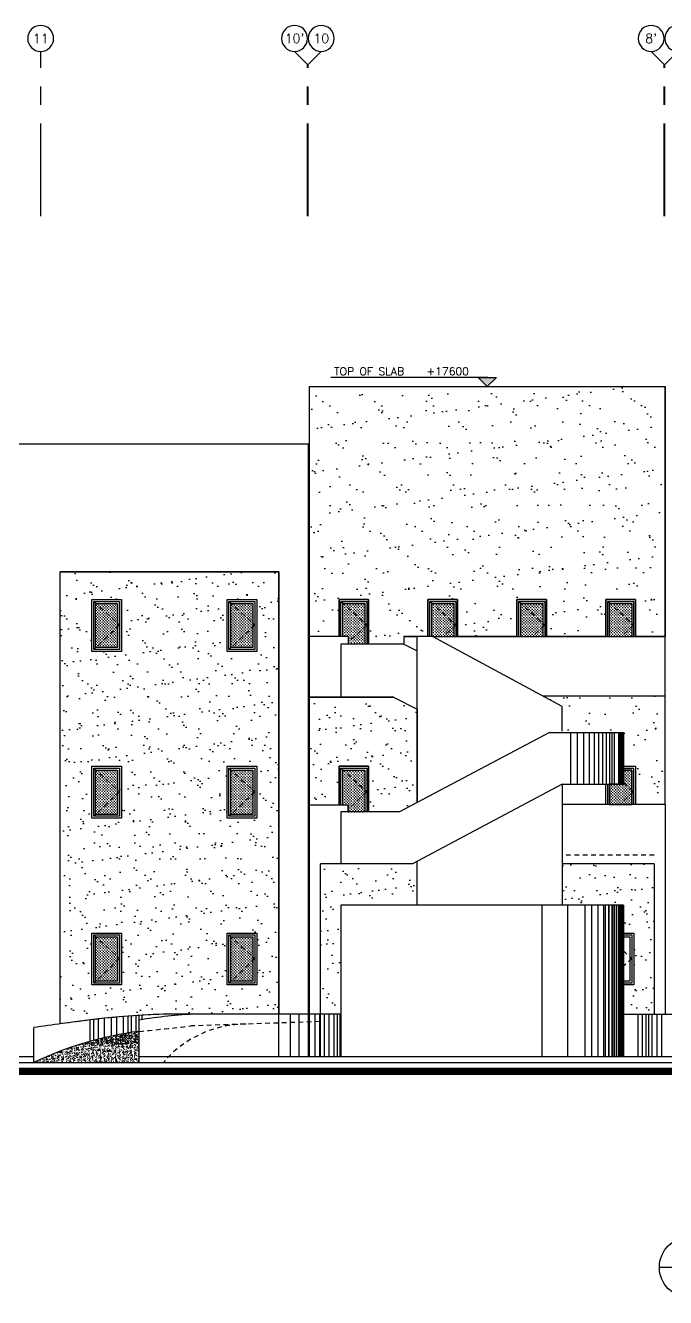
# Model space of a CAD drawing. Extents: x 417569 to 835280, y 43365 to 86819.
# Drawn here: x 417587.38 to 417604.65, y 43364.57 to 43398.9 of the extents above; entities that cross this region are included whole.
import ezdxf
from ezdxf.enums import TextEntityAlignment as Align

# ---------------------------------------------------------------- set-up
doc = ezdxf.new("R2010")
doc.units = 0
doc.header["$MEASUREMENT"] = 0
doc.linetypes.add('CENTERX2', pattern=[4, 2.5, -0.5, 0.5, -0.5])
doc.linetypes.add('HIDDEN2', pattern=[0.1875, 0.125, -0.0625])
doc.layers.get('0').update_dxf_attribs({"linetype": 'CONTINUOUS'})
for name, color, linetype in [('AX', 6, 'CONTINUOUS'), ('AX-CR', 2, 'CONTINUOUS'), ('AX-TXT', 2, 'CONTINUOUS'), ('AXES', 11, 'CENTERX2'), ('BORDER', 4, 'CONTINUOUS'), ('DIM-OUT', 4, 'CONTINUOUS'), ('EL', 2, 'CONTINUOUS'), ('EL-LEVS', 4, 'CONTINUOUS'), ('EL-LEVT', 4, 'CONTINUOUS'), ('HAT', 11, 'CONTINUOUS'), ('Hatch', 4, 'CONTINUOUS'), ('WALL', 2, 'CONTINUOUS'), ('WIN', 4, 'CONTINUOUS')]:
    doc.layers.add(name, color=color, linetype=linetype)
doc.styles.add('ROMANS', font='ROMANS.shx', dxfattribs={"width": 0.6})
doc.styles.add('S', font='ROMANS.SHX')
pattern_1 = [(37.5, (0, 0), (-0.0283470111, 0.867070696), [0, -0.684, 0, -0.765, 0, -0.73125]), (7.5, (0, 0), (0.7963995174, 1.2699657294), [0, -0.369, 0, -0.6165, 0, -0.23625]), (327.5, (-0.5535, 0), (1.4013638378, 0.0025465741), [0, -0.225, 0, -0.81, 0, -1.0575]), (317.5, (-0.5535, 0), (1.352756972, 0.3949540042), [0, -0.1125, 0, -0.531, 0, -0.6075])]
pattern_2 = [(37.5, (0, 0), (-0.02204767534, 0.67438831915), [0, -0.532, 0, -0.595, 0, -0.56875]), (7.5, (0, 0), (0.6194218468, 0.9877511228), [0, -0.287, 0, -0.4795, 0, -0.18375]), (327.5, (-0.4305, 0), (1.0899496516, 0.0019806687), [0, -0.175, 0, -0.63, 0, -0.8225]), (317.5, (-0.4305, 0), (1.0521443116, 0.3071864477), [0, -0.0875, 0, -0.413, 0, -0.4725])]

# ---------------------------------------------------------------- blocks, each defined once
blk = doc.blocks.new('AXU')
at = {"layer": 'AX-CR'}
blk.add_circle((0, 350), 350, dxfattribs=at)
at = {"layer": 'AX-TXT', "style": 'ROMANS'}
blk.add_attdef('AX', text='', height=250, dxfattribs=at).set_placement((0, 350), align=Align.MIDDLE)
blk = doc.blocks.new('EL-LEV1')
at = {"layer": 'EL-LEVS'}
blk.add_lwpolyline([(0, 0), (300, 300), (-300, 300)], close=True, dxfattribs=at)
blk.add_solid([(-300, 300), (300, 300), (0, 0)], dxfattribs=at)
at = {"layer": 'EL-LEVT', "style": 'S'}
for tag, p in [('+0000', (534, 369)), ('ELEVATION', (2089, 369))]:
    blk.add_attdef(tag, p, '', height=260, dxfattribs=at)

msp = doc.modelspace()

# ---------------------------------------------------------------- hatches: boundary and pattern name
at = {"layer": 'Hatch'}
h = msp.add_hatch(dxfattribs=at)
h.set_pattern_fill('AR-SAND', color=256, scale=0.45, style=0)
h.set_pattern_definition(pattern_1)
h.paths.add_polyline_path([(417595.0435, 43389.1555), (417604.6435, 43389.1555), (417604.6435, 43382.4055), (417603.8435, 43382.4055), (417603.8435, 43383.4055), (417603.0435, 43383.4055), (417603.0435, 43382.4055), (417601.4435, 43382.4055), (417601.4435, 43383.4055), (417600.6435, 43383.4055), (417600.6435, 43382.4055), (417599.0435, 43382.4055), (417599.0435, 43383.4055), (417598.2435, 43383.4055), (417598.2435, 43382.4055), (417597.5933, 43382.4055), (417597.5933, 43382.2055), (417596.6435, 43382.2055), (417596.6435, 43383.4055), (417595.8435, 43383.4055), (417595.8435, 43382.4055), (417595.0435, 43382.4055)])
h = msp.add_hatch(dxfattribs=at)
h.set_pattern_fill('AR-SAND', color=256, scale=0.35, style=0)
h.set_pattern_definition(pattern_2)
h.paths.add_polyline_path([(417588.3235, 43384.1555), (417594.2235, 43384.1555), (417594.2235, 43372.2197), (417591.9954, 43372.2197), (417591.2237, 43372.2197), (417590.5286, 43372.1881), (417590.0309, 43372.1523), (417589.7053, 43372.1231), (417589.3541, 43372.0862), (417589.1288, 43372.0597), (417588.3235, 43371.9542)])
h.paths.add_polyline_path([(417592.8235, 43378.9055), (417593.6235, 43378.9055), (417593.6235, 43377.5055), (417592.8235, 43377.5055)], flags=16)
h.paths.add_polyline_path([(417592.8235, 43374.4055), (417593.6235, 43374.4055), (417593.6235, 43373.0055), (417592.8235, 43373.0055)], flags=16)
h.paths.add_polyline_path([(417589.1735, 43374.4055), (417589.9735, 43374.4055), (417589.9735, 43373.0055), (417589.1735, 43373.0055)], flags=16)
h.paths.add_polyline_path([(417589.1735, 43378.9055), (417589.9735, 43378.9055), (417589.9735, 43377.5055), (417589.1735, 43377.5055)], flags=16)
h.paths.add_polyline_path([(417589.1735, 43383.4055), (417589.9735, 43383.4055), (417589.9735, 43382.0055), (417589.1735, 43382.0055)], flags=16)
h.paths.add_polyline_path([(417592.8235, 43383.4055), (417593.6235, 43383.4055), (417593.6235, 43382.0055), (417592.8235, 43382.0055)], flags=16)
h = msp.add_hatch(dxfattribs=at)
h.set_pattern_fill('CROSS', color=11, scale=0.15, style=0)
h.set_pattern_definition([(0, (-144.8849, -0.94427), (0.0375, 0.0375), [0.01875, -0.05625]), (90, (-144.875523, -0.953644), (-0.0375, 0.0375), [0.01875, -0.05625])])
h.paths.add_polyline_path([(417589.2939, 43383.3033), (417589.8895, 43383.3033), (417589.8895, 43382.1077), (417589.2939, 43382.1077)])
h = msp.add_hatch(dxfattribs=at)
h.set_pattern_fill('CROSS', color=11, scale=0.15, style=0)
h.set_pattern_definition([(0, (-141.2349, -0.94427), (0.0375, 0.0375), [0.01875, -0.05625]), (90, (-141.225523, -0.953644), (-0.0375, 0.0375), [0.01875, -0.05625])])
h.paths.add_polyline_path([(417592.9439, 43383.3033), (417593.5395, 43383.3033), (417593.5395, 43382.1077), (417592.9439, 43382.1077)])
h = msp.add_hatch(dxfattribs=at)
h.set_pattern_fill('CROSS', color=11, scale=0.15, style=0)
h.paths.add_polyline_path([(417595.9457, 43383.3033), (417596.5414, 43383.3033), (417596.5414, 43382.2055), (417596.0935, 43382.2055), (417596.0935, 43382.4055), (417595.9457, 43382.4055)])
h = msp.add_hatch(dxfattribs=at)
h.set_pattern_fill('CROSS', color=11, scale=0.15, style=0)
h.set_pattern_definition([(0, (-2.4, -1e-10), (0.0375, 0.0375), [0.01875, -0.05625]), (90, (-2.390625, -0.009375), (-0.0375, 0.0375), [0.01875, -0.05625])])
h.paths.add_polyline_path([(417598.3457, 43383.3033), (417598.9414, 43383.3033), (417598.9414, 43382.4055), (417598.3457, 43382.4055)])
h = msp.add_hatch(dxfattribs=at)
h.set_pattern_fill('CROSS', color=11, scale=0.15, style=0)
h.paths.add_polyline_path([(417600.7457, 43383.3033), (417601.3414, 43383.3033), (417601.3414, 43382.4055), (417600.7457, 43382.4055)])
h = msp.add_hatch(dxfattribs=at)
h.set_pattern_fill('CROSS', color=11, scale=0.15, style=0)
h.set_pattern_definition([(0, (2.4, 0), (0.0375, 0.0375), [0.01875, -0.05625]), (90, (2.409375, -0.009375), (-0.0375, 0.0375), [0.01875, -0.05625])])
h.paths.add_polyline_path([(417603.1457, 43383.3033), (417603.7414, 43383.3033), (417603.7414, 43382.4055), (417603.1457, 43382.4055)])
h = msp.add_hatch(dxfattribs=at)
h.set_pattern_fill('AR-SAND', color=256, scale=0.35, style=0)
h.set_pattern_definition(pattern_2)
h.paths.add_polyline_path([(417595.0435, 43380.775), (417597.3138, 43380.775), (417597.9487, 43380.4485), (417597.9487, 43377.9256), (417597.476, 43377.675), (417596.6435, 43377.675), (417596.6435, 43378.9055), (417595.8435, 43378.9055), (417595.8435, 43377.8588), (417595.0435, 43377.8588)])
h = msp.add_hatch(dxfattribs=at)
h.set_pattern_fill('AR-SAND', color=256, scale=0.45, style=0)
h.set_pattern_definition(pattern_1)
h.paths.add_polyline_path([(417601.3414, 43380.8055), (417601.8687, 43380.5223), (417601.8687, 43379.8195), (417603.5191, 43379.8195), (417603.5191, 43378.9055), (417603.8435, 43378.9055), (417603.8435, 43377.875), (417604.6435, 43377.875), (417604.6435, 43380.8055)])
h = msp.add_hatch(dxfattribs=at)
h.set_pattern_fill('CROSS', color=11, scale=0.15, style=0)
h.set_pattern_definition([(0, (-144.8849, -5.44427), (0.0375, 0.0375), [0.01875, -0.05625]), (90, (-144.875523, -5.453644), (-0.0375, 0.0375), [0.01875, -0.05625])])
h.paths.add_polyline_path([(417589.2939, 43378.8033), (417589.8895, 43378.8033), (417589.8895, 43377.6077), (417589.2939, 43377.6077)])
h = msp.add_hatch(dxfattribs=at)
h.set_pattern_fill('CROSS', color=11, scale=0.15, style=0)
h.set_pattern_definition([(0, (-141.2349, -5.44427), (0.0375, 0.0375), [0.01875, -0.05625]), (90, (-141.225523, -5.453644), (-0.0375, 0.0375), [0.01875, -0.05625])])
h.paths.add_polyline_path([(417592.9439, 43378.8033), (417593.5395, 43378.8033), (417593.5395, 43377.6077), (417592.9439, 43377.6077)])
h = msp.add_hatch(dxfattribs=at)
h.set_pattern_fill('CROSS', color=11, scale=0.15, style=0)
h.paths.add_polyline_path([(417595.9457, 43378.8033), (417596.5414, 43378.8033), (417596.5414, 43377.675), (417596.0933, 43377.675), (417596.0933, 43377.8588), (417595.9457, 43377.8588)])
h = msp.add_hatch(dxfattribs=at)
h.set_pattern_fill('CROSS', color=11, scale=0.15, style=0)
h.paths.add_polyline_path([(417603.1457, 43378.4195), (417603.1457, 43377.875), (417603.7414, 43377.875), (417603.7414, 43378.8033), (417603.5191, 43378.8033), (417603.5191, 43378.4195)])
h = msp.add_hatch(dxfattribs=at)
h.set_pattern_fill('AR-SAND', color=256, scale=0.35, style=0)
h.set_pattern_definition(pattern_2)
h.paths.add_polyline_path([(417597.9487, 43375.1555), (417597.9487, 43376.341), (417597.8242, 43376.275), (417595.3435, 43376.275), (417595.3435, 43372.2197), (417595.8935, 43372.2197), (417595.8935, 43375.1555)])
h = msp.add_hatch(dxfattribs=at)
h.set_pattern_fill('AR-SAND', color=256, scale=0.35, style=0)
h.set_pattern_definition(pattern_2)
h.paths.add_polyline_path([(417601.8687, 43376.275), (417604.3435, 43376.275), (417604.3435, 43372.2197), (417603.5191, 43372.2197), (417603.5191, 43373.0055), (417603.7935, 43373.0055), (417603.7935, 43374.4055), (417603.5039, 43374.4055), (417603.5191, 43375.1555), (417601.8687, 43375.1555)])
h = msp.add_hatch(dxfattribs=at)
h.set_pattern_fill('CROSS', color=11, scale=0.15, style=0)
h.set_pattern_definition([(0, (-144.8849, -9.94427), (0.0375, 0.0375), [0.01875, -0.05625]), (90, (-144.875523, -9.953644), (-0.0375, 0.0375), [0.01875, -0.05625])])
h.paths.add_polyline_path([(417589.2939, 43374.3033), (417589.8895, 43374.3033), (417589.8895, 43373.1077), (417589.2939, 43373.1077)])
h = msp.add_hatch(dxfattribs=at)
h.set_pattern_fill('CROSS', color=11, scale=0.15, style=0)
h.set_pattern_definition([(0, (-141.2349, -9.94427), (0.0375, 0.0375), [0.01875, -0.05625]), (90, (-141.225523, -9.953644), (-0.0375, 0.0375), [0.01875, -0.05625])])
h.paths.add_polyline_path([(417592.9439, 43374.3033), (417593.5395, 43374.3033), (417593.5395, 43373.1077), (417592.9439, 43373.1077)])
h = msp.add_hatch(dxfattribs=at)
h.set_pattern_fill('AR-CONC', color=256, scale=0.02, style=0)
h.set_pattern_definition([(50, (0, 0), (0.14345203652, -0.012550426997), [0.015, -0.165]), (355, (0, 0), (-0.027750266723, 0.15043842674), [0.012, -0.132]), (100.4514, (0.01195, -0.00105), (0.115701876343, 0.13788790841), [0.012748038, -0.1402284224]), (46.1842, (0, 0.04), (0.213448209725, -0.033103802866), [0.0225, -0.2475]), (96.6356, (0.01779, 0.03724), (0.18693254111, 0.19482357418), [0.0191220576, -0.2103426]), (351.1842, (0, 0.04), (0.18693238903, 0.19482372019), [0.018, -0.198]), (21, (0.02, 0.03), (0.119381410424, -0.080523778133), [0.015, -0.165]), (326, (0.02, 0.03), (0.048663066384, 0.14503000901), [0.012, -0.132]), (71.4514, (0.02995, 0.02329), (0.168044525716, 0.06450609934), [0.012748038, -0.1402284224]), (37.5, (0, 0), (0.0024319710635, 0.066578770766), [0, -0.1304, 0, -0.134, 0, -0.1325]), (7.5, (0, 0), (0.052613907488, 0.078882342376), [0, -0.0764, 0, -0.1274, 0, -0.0505]), (327.5, (-0.0446, 0), (0.1067644872345, -0.004510974347), [0, -0.05, 0, -0.156, 0, -0.207]), (317.5, (-0.0646, 0), (0.116637233868, 0.020020996466), [0, -0.065, 0, -0.1036, 0, -0.147])])
h.paths.add_polyline_path([(417590.452, 43371.7525, 0.0782693), (417587.6085, 43370.9155), (417590.452, 43370.9155)])
h = msp.add_hatch(dxfattribs=at)
h.set_pattern_fill('AR-CONC', color=256, scale=0.025, style=0)
h.set_pattern_definition([(130, (835510.86015, 21.83235), (-0.17931504565, -0.015688033746), [0.01875, -0.20625]), (185, (835510.86015, 21.83235), (0.0346878334, 0.188048033425), [0.015, -0.165]), (79.5486, (835510.8452, 21.83104), (-0.14462734543, 0.172359885515), [0.0159350475, -0.175285528]), (133.8158, (835510.86015, 21.88235), (-0.26681026216, -0.04137975358), [0.028125, -0.309375]), (83.3644, (835510.83792, 21.8789), (-0.23366567639, 0.24352946773), [0.023902572, -0.26292825]), (188.8158, (835510.86015, 21.88235), (-0.23366548628, 0.24352965023), [0.0225, -0.2475]), (159, (835510.83515, 21.86985), (-0.14922676303, -0.100654722666), [0.01875, -0.20625]), (214, (835510.83515, 21.86985), (-0.06082883298, 0.18128751126), [0.015, -0.165]), (108.5486, (835510.82271, 21.86146), (-0.210055657145, 0.08063262418), [0.0159350475, -0.175285528]), (142.5, (835510.86015, 21.83235), (-0.003039963829, 0.083223463458), [0, -0.163, 0, -0.1675, 0, -0.165625]), (172.5, (835510.86015, 21.83235), (-0.06576738436, 0.09860292797), [0, -0.0955, 0, -0.15925, 0, -0.063125]), (212.5, (835510.9159, 21.83235), (-0.133455609043, -0.005638717934), [0, -0.0625, 0, -0.195, 0, -0.25875]), (222.5, (835510.9409, 21.83235), (-0.145796542336, 0.025026245583), [0, -0.08125, 0, -0.1295, 0, -0.18375])])
h.paths.add_polyline_path([(417590.452, 43371.7525), (417590.452, 43371.4055), (417588.8615, 43371.4055, -0.036602)])

# ---------------------------------------------------------------- linework, layer by layer
for p, q in [((417595.0435, 43389.1555), (417604.6435, 43389.1555)), ((417595.0435, 43387.6055), (417595.0435, 43389.1555)), ((417604.6435, 43377.875), (417604.6435, 43389.1555)), ((417604.6435, 43377.875), (417601.8687, 43377.875)), ((417604.6435, 43377.875), (417604.6435, 43372.2197)), ((417604.3435, 43376.275), (417601.8687, 43376.275)), ((417604.3435, 43376.275), (417604.3435, 43372.2197))]:
    msp.add_line(p, q)
at = {"color": 11, "linetype": 'HIDDEN2'}
msp.add_line((417604.3435, 43376.5055), (417601.8687, 43376.5055), dxfattribs=at)
at = {"color": 11}
for p, q in [((417589.3541, 43371.5392), (417589.3541, 43372.0881)), ((417589.5134, 43371.5773), (417589.5134, 43372.1079)), ((417589.7053, 43371.62), (417589.7053, 43372.1231)), ((417589.8518, 43371.6501), (417589.8518, 43372.1368)), ((417590.0309, 43371.6842), (417590.0309, 43372.1523)), ((417590.1542, 43371.7131), (417590.1542, 43372.1622)), ((417590.2493, 43371.726), (417590.2493, 43372.1694)), ((417590.3727, 43371.7423), (417590.3727, 43372.178)), ((417590.4522, 43372.0559), (417590.4522, 43372.178)), ((417590.5286, 43372.0686), (417590.5286, 43372.1881)), ((417591.9954, 43372.2197), (417591.2237, 43372.2197)), ((417589.1288, 43371.4811), (417589.1288, 43372.0597)), ((417589.2282, 43371.5073), (417589.2282, 43372.0723))]:
    msp.add_line(p, q, dxfattribs=at)
for centre, radius, start, end in [((417591.914, 43349.3854), 22.8447, 91.73167, 97.00299), ((417602.8503, 43264.1313), 108.7971, 97.245427, 98.053246)]:
    msp.add_arc(centre, radius, start, end, dxfattribs=at)
at = {"layer": 'AXES'}
for p, q in [((417587.7947, 43393.7535), (417587.7947, 43398.1991)), ((417594.9947, 43397.8491), (417594.6447, 43398.1991)), ((417595.0147, 43397.8491), (417595.3647, 43398.1991)), ((417604.6147, 43397.8491), (417604.2647, 43398.1991)), ((417604.6347, 43397.8491), (417604.9847, 43398.1991)), ((417594.9947, 43393.7535), (417594.9947, 43397.8491)), ((417595.0147, 43393.7535), (417595.0147, 43397.8491)), ((417604.6147, 43393.7535), (417604.6147, 43397.8491)), ((417604.6347, 43393.7535), (417604.6347, 43397.8491))]:
    msp.add_line(p, q, dxfattribs=at)
at = {"layer": 'BORDER', "color": 6}
msp.add_line((417604.4866, 43365.3861), (417620.4004, 43365.3861), dxfattribs=at)
at = {"layer": 'BORDER', "color": 2}
msp.add_circle((417605.3041, 43365.3861), 0.8174, dxfattribs=at)
at = {"layer": 'DIM-OUT'}
for p, q in [((417603.912, 43371.0655), (417603.912, 43372.2197)), ((417587.6085, 43371.5555), (417587.6085, 43371.8555)), ((417587.6085, 43370.9155), (417587.6085, 43371.5555))]:
    msp.add_line(p, q, dxfattribs=at)
at = {"layer": 'DIM-OUT', "linetype": 'HIDDEN2'}
msp.add_line((417595.3235, 43372.0153), (417591.8417, 43371.8987), dxfattribs=at)
at = {"layer": 'DIM-OUT'}
msp.add_arc((417591.6874, 43362.3073), 9.5256, 97.45207, 115.35358, dxfattribs=at)
at = {"layer": 'DIM-OUT', "linetype": 'HIDDEN2'}
for centre, radius, start, end in [((417586.2097, 43418.7794), 47.2179, 275.15468, 276.8504), ((417593.3385, 43369.0212), 2.9277, 89.9165, 139.68349)]:
    msp.add_arc(centre, radius, start, end, dxfattribs=at)
at = {"layer": 'EL', "color": 6}
for p, q in [((417580.1235, 43387.6055), (417595.0235, 43387.6055)), ((417595.0235, 43371.0655), (417595.0235, 43387.6055)), ((417594.2235, 43384.1555), (417588.3235, 43384.1555)), ((417588.3235, 43371.9542), (417588.3235, 43384.1555)), ((417594.2235, 43371.0655), (417594.2235, 43384.1555)), ((417595.0235, 43371.0655), (417595.0235, 43384.1555)), ((417601.5205, 43379.8195), (417597.476, 43377.675)), ((417601.5205, 43379.8195), (417603.5191, 43379.8195)), ((417603.5191, 43379.8195), (417603.5191, 43378.4195)), ((417601.8687, 43378.4195), (417597.8242, 43376.275)), ((417601.8687, 43378.4195), (417603.5191, 43378.4195)), ((417595.8935, 43377.675), (417595.8935, 43376.275)), ((417597.476, 43377.675), (417595.8935, 43377.675)), ((417597.8242, 43376.275), (417595.8935, 43376.275)), ((417603.5191, 43375.1555), (417595.8935, 43375.1555)), ((417595.8935, 43375.1555), (417595.8935, 43371.0655)), ((417603.5191, 43375.1555), (417603.5191, 43371.0655))]:
    msp.add_line(p, q, dxfattribs=at)
at = {"layer": 'EL'}
msp.add_line((417601.8687, 43379.8513), (417601.8687, 43380.0943), dxfattribs=at)
at = {"layer": 'EL-LEVS'}
msp.add_line((417599.8558, 43389.4007), (417595.6199, 43389.4007), dxfattribs=at)
at = {"layer": 'HAT', "color": 254}
for p, q in [((417602.091, 43379.8195), (417602.091, 43378.4195)), ((417602.2681, 43379.8195), (417602.2681, 43378.4195)), ((417602.4371, 43379.8195), (417602.4371, 43378.4195)), ((417602.59, 43379.8195), (417602.59, 43378.4195)), ((417602.7242, 43379.8195), (417602.7242, 43378.4195)), ((417602.8449, 43379.8195), (417602.8449, 43378.4195)), ((417602.9549, 43379.8195), (417602.9549, 43378.4195)), ((417603.0515, 43379.8195), (417603.0515, 43378.4195)), ((417603.1374, 43379.8195), (417603.1374, 43378.4195)), ((417603.2071, 43379.8195), (417603.2071, 43378.4195)), ((417603.2662, 43379.8195), (417603.2662, 43378.4195)), ((417603.3819, 43379.8195), (417603.3819, 43378.4195)), ((417603.4221, 43379.8195), (417603.4221, 43378.4195)), ((417603.451, 43379.8195), (417603.451, 43378.4195)), ((417603.4753, 43379.8195), (417603.4753, 43378.4195)), ((417603.4935, 43379.8195), (417603.4935, 43378.4195)), ((417603.5039, 43379.8195), (417603.5039, 43378.4195)), ((417603.5122, 43379.8195), (417603.5122, 43378.4195))]:
    msp.add_line(p, q, dxfattribs=at)
at = {"layer": 'HAT', "color": 11}
for p, q in [((417601.3115, 43375.1555), (417601.3115, 43371.0655)), ((417602.0064, 43375.1555), (417602.0064, 43371.0655)), ((417602.4784, 43375.1555), (417602.4784, 43371.0655)), ((417602.6555, 43375.1555), (417602.6555, 43371.0655)), ((417602.8245, 43375.1555), (417602.8245, 43371.0655)), ((417602.9775, 43375.1555), (417602.9775, 43371.0655)), ((417603.0223, 43375.1555), (417603.0223, 43371.0655)), ((417603.1116, 43375.1555), (417603.1116, 43371.0655)), ((417603.1189, 43375.1555), (417603.1189, 43371.0655)), ((417603.2048, 43375.1555), (417603.2048, 43371.0655)), ((417603.2323, 43375.1555), (417603.2323, 43371.0655)), ((417603.2745, 43375.1555), (417603.2745, 43371.0655)), ((417603.3336, 43375.1555), (417603.3336, 43371.0655)), ((417603.3819, 43375.1555), (417603.3819, 43371.0655)), ((417603.4221, 43375.1555), (417603.4221, 43371.0655)), ((417603.451, 43375.1555), (417603.451, 43371.0655)), ((417603.4753, 43375.1555), (417603.4753, 43371.0655)), ((417603.4935, 43375.1555), (417603.4935, 43371.0655)), ((417603.5039, 43375.1555), (417603.5039, 43371.0655)), ((417603.5122, 43375.1555), (417603.5122, 43371.0655)), ((417594.5238, 43372.2197), (417594.5238, 43371.0655)), ((417594.7592, 43372.2197), (417594.7592, 43371.0655)), ((417595.0207, 43372.2197), (417595.0207, 43371.0655)), ((417595.1951, 43372.2197), (417595.1951, 43371.0655)), ((417595.3235, 43371.0655), (417595.3235, 43372.2197)), ((417595.4392, 43372.2197), (417595.4392, 43371.0655)), ((417595.5699, 43372.2197), (417595.5699, 43371.0655)), ((417595.7007, 43372.2197), (417595.7007, 43371.0655)), ((417595.7966, 43372.2197), (417595.7966, 43371.0655)), ((417595.8663, 43372.2197), (417595.8663, 43371.0655)), ((417604.0248, 43372.2197), (417604.0248, 43371.0655)), ((417604.1207, 43372.2197), (417604.1207, 43371.0655)), ((417604.1905, 43372.2197), (417604.1905, 43371.0655)), ((417604.2864, 43372.2197), (417604.2864, 43371.0655)), ((417604.4171, 43372.2197), (417604.4171, 43371.0655)), ((417604.5479, 43372.2197), (417604.5479, 43371.0655))]:
    msp.add_line(p, q, dxfattribs=at)
at = {"layer": 'Hatch'}
for p, q in [((417595.0435, 43371.0655), (417595.0435, 43387.6055)), ((417596.0933, 43377.8588), (417595.0435, 43377.8588)), ((417596.0933, 43377.8588), (417596.0933, 43377.675)), ((417595.3435, 43371.0655), (417595.3435, 43376.275)), ((417595.8935, 43376.275), (417595.3435, 43376.275))]:
    msp.add_line(p, q, dxfattribs=at)
for points in [[(417595.0435, 43389.1555), (417604.6435, 43389.1555), (417604.6435, 43382.4055), (417603.8435, 43382.4055), (417603.8435, 43383.4055), (417603.0435, 43383.4055), (417603.0435, 43382.4055), (417601.4435, 43382.4055), (417601.4435, 43383.4055), (417600.6435, 43383.4055), (417600.6435, 43382.4055), (417599.0435, 43382.4055), (417599.0435, 43383.4055), (417598.2435, 43383.4055), (417598.2435, 43382.4055), (417597.5933, 43382.4055), (417597.5933, 43382.2055), (417596.6435, 43382.2055), (417596.6435, 43383.4055), (417595.8435, 43383.4055), (417595.8435, 43382.4055), (417595.0435, 43382.4055)], [(417588.3235, 43384.1555), (417594.2235, 43384.1555), (417594.2235, 43372.2197), (417591.9954, 43372.2197), (417591.2237, 43372.2197), (417590.5286, 43372.1881), (417590.0309, 43372.1523), (417589.7053, 43372.1231), (417589.3541, 43372.0862), (417589.1288, 43372.0597), (417588.3235, 43371.9542)], [(417595.0435, 43380.775), (417597.3138, 43380.775), (417597.9487, 43380.4485), (417597.9487, 43377.9256), (417597.476, 43377.675), (417596.6435, 43377.675), (417596.6435, 43378.9055), (417595.8435, 43378.9055), (417595.8435, 43377.8588), (417595.0435, 43377.8588)], [(417595.9457, 43378.8033), (417596.5414, 43378.8033), (417596.5414, 43377.675), (417596.0933, 43377.675), (417596.0933, 43377.8588), (417595.9457, 43377.8588)], [(417603.1457, 43378.4195), (417603.1457, 43377.875), (417603.7414, 43377.875), (417603.7414, 43378.8033), (417603.5191, 43378.8033), (417603.5191, 43378.4195)]]:
    msp.add_lwpolyline(points, close=True, dxfattribs=at)
at = {"layer": 'WALL'}
for p, q in [((417598.3617, 43382.4055), (417597.9487, 43382.4055)), ((417597.9487, 43377.9256), (417597.9487, 43382.4055)), ((417601.8687, 43380.5223), (417598.3617, 43382.4055)), ((417597.5933, 43382.2055), (417595.8935, 43382.2055)), ((417595.8935, 43382.2055), (417595.8935, 43380.775)), ((417597.5933, 43382.2055), (417597.9487, 43382.0227)), ((417597.3138, 43380.775), (417595.8935, 43380.775)), ((417597.3138, 43380.775), (417597.9487, 43380.4485)), ((417601.8687, 43379.8513), (417601.8687, 43380.5223)), ((417601.8687, 43378.4195), (417601.8687, 43375.1555)), ((417597.9487, 43375.1555), (417597.9487, 43376.341))]:
    msp.add_line(p, q, dxfattribs=at)
at = {"layer": 'WALL', "color": 4}
msp.add_line((417575.2245, 43370.9155), (417652.5843, 43370.9155), dxfattribs=at)
at = {"layer": 'WALL', "const_width": 0.2044}
msp.add_lwpolyline([(417575.2245, 43370.6741), (417652.5843, 43370.6741)], dxfattribs=at)
at = {"layer": 'WIN', "linetype": 'HIDDEN2'}
for p, q in [((417589.2246, 43383.3544), (417589.9224, 43382.7208)), ((417592.8746, 43383.3544), (417593.5724, 43382.7208)), ((417589.9224, 43382.7208), (417589.2246, 43382.0566)), ((417593.5724, 43382.7208), (417592.8746, 43382.0566)), ((417589.2246, 43378.8544), (417589.9224, 43378.2208)), ((417592.8746, 43378.8544), (417593.5724, 43378.2208)), ((417603.5191, 43378.469), (417603.7924, 43378.2208)), ((417589.9224, 43378.2208), (417589.2246, 43377.5566)), ((417593.5724, 43378.2208), (417592.8746, 43377.5566)), ((417603.7924, 43378.2208), (417603.4291, 43377.875)), ((417589.2246, 43374.3544), (417589.9224, 43373.7208)), ((417592.8746, 43374.3544), (417593.5724, 43373.7208)), ((417603.5191, 43373.9236), (417603.7424, 43373.7208)), ((417589.9224, 43373.7208), (417589.2246, 43373.0566)), ((417593.5724, 43373.7208), (417592.8746, 43373.0566)), ((417603.7424, 43373.7208), (417603.5191, 43373.5082))]:
    msp.add_line(p, q, dxfattribs=at)
at = {"layer": 'WIN', "color": 11, "linetype": 'HIDDEN2'}
for p, q in [((417595.8946, 43383.3544), (417596.5924, 43382.7208)), ((417598.2946, 43383.3544), (417598.9924, 43382.7208)), ((417600.6946, 43383.3544), (417601.3924, 43382.7208)), ((417603.0946, 43383.3544), (417603.7924, 43382.7208)), ((417596.5924, 43382.7208), (417596.0935, 43382.2459)), ((417598.9924, 43382.7208), (417598.6612, 43382.4055)), ((417601.3924, 43382.7208), (417601.0612, 43382.4055)), ((417603.7924, 43382.7208), (417603.4612, 43382.4055)), ((417595.8946, 43378.8544), (417596.5924, 43378.2208)), ((417596.5924, 43378.2208), (417596.0935, 43377.7459))]:
    msp.add_line(p, q, dxfattribs=at)
at = {"layer": 'WIN'}
for p, q in [((417596.0935, 43382.4055), (417595.0435, 43382.4055)), ((417596.0935, 43382.4055), (417596.0935, 43382.2055)), ((417597.5933, 43382.4055), (417597.5933, 43382.2055)), ((417597.5933, 43382.4055), (417597.9487, 43382.4055)), ((417598.3617, 43382.4055), (417604.6435, 43382.4055)), ((417595.8935, 43380.775), (417595.0435, 43380.775)), ((417601.3414, 43380.8055), (417604.6435, 43380.8055)), ((417595.8935, 43372.2197), (417591.9954, 43372.2197)), ((417603.5191, 43372.2197), (417607.9916, 43372.2197)), ((417590.452, 43370.9155), (417590.452, 43372.0559)), ((417587.6085, 43371.0655), (417575.2245, 43371.0655)), ((417609.5351, 43371.0655), (417590.452, 43371.0655))]:
    msp.add_line(p, q, dxfattribs=at)
at = {"layer": 'WIN', "color": 4}
for points in [[(417589.1735, 43383.4055), (417589.9735, 43383.4055), (417589.9735, 43382.0055), (417589.1735, 43382.0055)], [(417592.8235, 43383.4055), (417593.6235, 43383.4055), (417593.6235, 43382.0055), (417592.8235, 43382.0055)], [(417589.1735, 43378.9055), (417589.9735, 43378.9055), (417589.9735, 43377.5055), (417589.1735, 43377.5055)], [(417592.8235, 43378.9055), (417593.6235, 43378.9055), (417593.6235, 43377.5055), (417592.8235, 43377.5055)], [(417589.1735, 43374.4055), (417589.9735, 43374.4055), (417589.9735, 43373.0055), (417589.1735, 43373.0055)], [(417592.8235, 43374.4055), (417593.6235, 43374.4055), (417593.6235, 43373.0055), (417592.8235, 43373.0055)]]:
    msp.add_lwpolyline(points, close=True, dxfattribs=at)
at = {"layer": 'WIN'}
for points in [[(417589.2246, 43383.3544), (417589.9224, 43383.3544), (417589.9224, 43382.0566), (417589.2246, 43382.0566)], [(417589.2757, 43383.3033), (417589.8714, 43383.3033), (417589.8714, 43382.1077), (417589.2757, 43382.1077)], [(417592.8746, 43383.3544), (417593.5724, 43383.3544), (417593.5724, 43382.0566), (417592.8746, 43382.0566)], [(417592.9257, 43383.3033), (417593.5214, 43383.3033), (417593.5214, 43382.1077), (417592.9257, 43382.1077)], [(417589.2246, 43378.8544), (417589.9224, 43378.8544), (417589.9224, 43377.5566), (417589.2246, 43377.5566)], [(417589.2757, 43378.8033), (417589.8714, 43378.8033), (417589.8714, 43377.6077), (417589.2757, 43377.6077)], [(417592.8746, 43378.8544), (417593.5724, 43378.8544), (417593.5724, 43377.5566), (417592.8746, 43377.5566)], [(417592.9257, 43378.8033), (417593.5214, 43378.8033), (417593.5214, 43377.6077), (417592.9257, 43377.6077)], [(417589.2246, 43374.3544), (417589.9224, 43374.3544), (417589.9224, 43373.0566), (417589.2246, 43373.0566)], [(417589.2757, 43374.3033), (417589.8714, 43374.3033), (417589.8714, 43373.1077), (417589.2757, 43373.1077)], [(417592.8746, 43374.3544), (417593.5724, 43374.3544), (417593.5724, 43373.0566), (417592.8746, 43373.0566)], [(417592.9257, 43374.3033), (417593.5214, 43374.3033), (417593.5214, 43373.1077), (417592.9257, 43373.1077)]]:
    msp.add_lwpolyline(points, close=True, dxfattribs=at)
at = {"layer": 'WIN', "color": 11}
for points in [[(417595.8435, 43382.4055), (417595.8435, 43383.4055), (417596.6435, 43383.4055), (417596.6435, 43382.2055)], [(417595.8946, 43382.4055), (417595.8946, 43383.3544), (417596.5924, 43383.3544), (417596.5924, 43382.2055)], [(417595.9457, 43382.4055), (417595.9457, 43383.3033), (417596.5414, 43383.3033), (417596.5414, 43382.2055)], [(417598.2435, 43382.4055), (417598.2435, 43383.4055), (417599.0435, 43383.4055), (417599.0435, 43382.4055)], [(417598.2946, 43382.4055), (417598.2946, 43383.3544), (417598.9924, 43383.3544), (417598.9924, 43382.4055)], [(417598.3457, 43382.4055), (417598.3457, 43383.3033), (417598.9414, 43383.3033), (417598.9414, 43382.4055)], [(417600.6435, 43382.4055), (417600.6435, 43383.4055), (417601.4435, 43383.4055), (417601.4435, 43382.4055)], [(417600.6946, 43382.4055), (417600.6946, 43383.3544), (417601.3924, 43383.3544), (417601.3924, 43382.4055)], [(417600.7457, 43382.4055), (417600.7457, 43383.3033), (417601.3414, 43383.3033), (417601.3414, 43382.4055)], [(417603.0435, 43382.4055), (417603.0435, 43383.4055), (417603.8435, 43383.4055), (417603.8435, 43382.4055)], [(417603.0946, 43382.4055), (417603.0946, 43383.3544), (417603.7924, 43383.3544), (417603.7924, 43382.4055)], [(417603.1457, 43382.4055), (417603.1457, 43383.3033), (417603.7414, 43383.3033), (417603.7414, 43382.4055)], [(417595.8435, 43377.8588), (417595.8435, 43378.9055), (417596.6435, 43378.9055), (417596.6435, 43377.675)], [(417595.8946, 43377.8588), (417595.8946, 43378.8544), (417596.5924, 43378.8544), (417596.5924, 43377.675)], [(417595.9457, 43377.8588), (417595.9457, 43378.8033), (417596.5414, 43378.8033), (417596.5414, 43377.675)], [(417603.5191, 43378.9055), (417603.8435, 43378.9055), (417603.8435, 43377.875)], [(417603.5191, 43378.8544), (417603.7924, 43378.8544), (417603.7924, 43377.875)], [(417603.5191, 43378.8033), (417603.7414, 43378.8033), (417603.7414, 43377.875)], [(417603.0435, 43377.875), (417603.0435, 43378.4195)], [(417603.0946, 43377.875), (417603.0946, 43378.4195)], [(417603.1457, 43377.875), (417603.1457, 43378.4195)]]:
    msp.add_lwpolyline(points, dxfattribs=at)
at = {"layer": 'WIN', "color": 4}
msp.add_lwpolyline([(417603.5191, 43374.4055), (417603.7935, 43374.4055), (417603.7935, 43373.0055), (417603.5191, 43373.0055)], dxfattribs=at)
at = {"layer": 'WIN'}
for points in [[(417603.5191, 43374.3544), (417603.7424, 43374.3544), (417603.7424, 43373.0566), (417603.5191, 43373.0566)], [(417603.5191, 43374.3033), (417603.6914, 43374.3033), (417603.6914, 43373.1077), (417603.5191, 43373.1077)]]:
    msp.add_lwpolyline(points, dxfattribs=at)
msp.add_arc((417592.5387, 43359.7434), 12.4881, 92.4935, 99.61927, dxfattribs=at)

# ---------------------------------------------------------------- block references
at = {"layer": 'AX'}
ref = msp.add_blockref('AXU', (417587.7947, 43398.1991), dxfattribs=dict(at, xscale=-0.001000000047497451, yscale=0.0009999999892897904, zscale=0.001))
ref.add_attrib('AX', '11', dxfattribs={"layer": 'AX-TXT', "height": 0.25, "style": 'ROMANS'}).set_placement((417587.7947, 43398.5491), align=Align.MIDDLE)
ref = msp.add_blockref('AXU', (417594.6447, 43398.1991), dxfattribs=dict(at, xscale=-0.001000000047497451, yscale=0.0009999999892897904, zscale=0.001))
ref.add_attrib('AX', "10'", dxfattribs={"layer": 'AX-TXT', "height": 0.25, "style": 'ROMANS'}).set_placement((417594.6447, 43398.5491), align=Align.MIDDLE)
ref = msp.add_blockref('AXU', (417595.3647, 43398.1991), dxfattribs=dict(at, xscale=-0.001000000047497451, yscale=0.0009999999892897904, zscale=0.001))
ref.add_attrib('AX', '10', dxfattribs={"layer": 'AX-TXT', "height": 0.25, "style": 'ROMANS'}).set_placement((417595.3647, 43398.5491), align=Align.MIDDLE)
ref = msp.add_blockref('AXU', (417604.2647, 43398.1991), dxfattribs=dict(at, xscale=-0.001000000047497451, yscale=0.0009999999892897904, zscale=0.001))
ref.add_attrib('AX', "8'", dxfattribs={"layer": 'AX-TXT', "height": 0.25, "style": 'ROMANS'}).set_placement((417604.2647, 43398.5491), align=Align.MIDDLE)
ref = msp.add_blockref('AXU', (417604.9847, 43398.1991), dxfattribs=dict(at, xscale=-0.001000000047497451, yscale=0.0009999999892897904, zscale=0.001))
ref.add_attrib('AX', '8', dxfattribs={"layer": 'AX-TXT', "height": 0.25, "style": 'ROMANS'}).set_placement((417604.9847, 43398.5491), align=Align.MIDDLE)
at = {"layer": 'EL-LEVS'}
ref = msp.add_blockref('EL-LEV1', (417599.8435, 43389.1555), dxfattribs=dict(at, xscale=-0.0008174454828660436, yscale=0.0008174454828660436, zscale=0.0008174454828660436))
ref.add_attrib('+0000', '+17600', (417598.2022, 43389.4573), dxfattribs={"layer": 'EL-LEVT', "height": 0.21254, "style": 'S'})
ref.add_attrib('ELEVATION', 'TOP OF SLAB', (417595.7137, 43389.4573), dxfattribs={"layer": 'EL-LEVT', "height": 0.212536, "style": 'S'})

doc.saveas('drawing.dxf')
